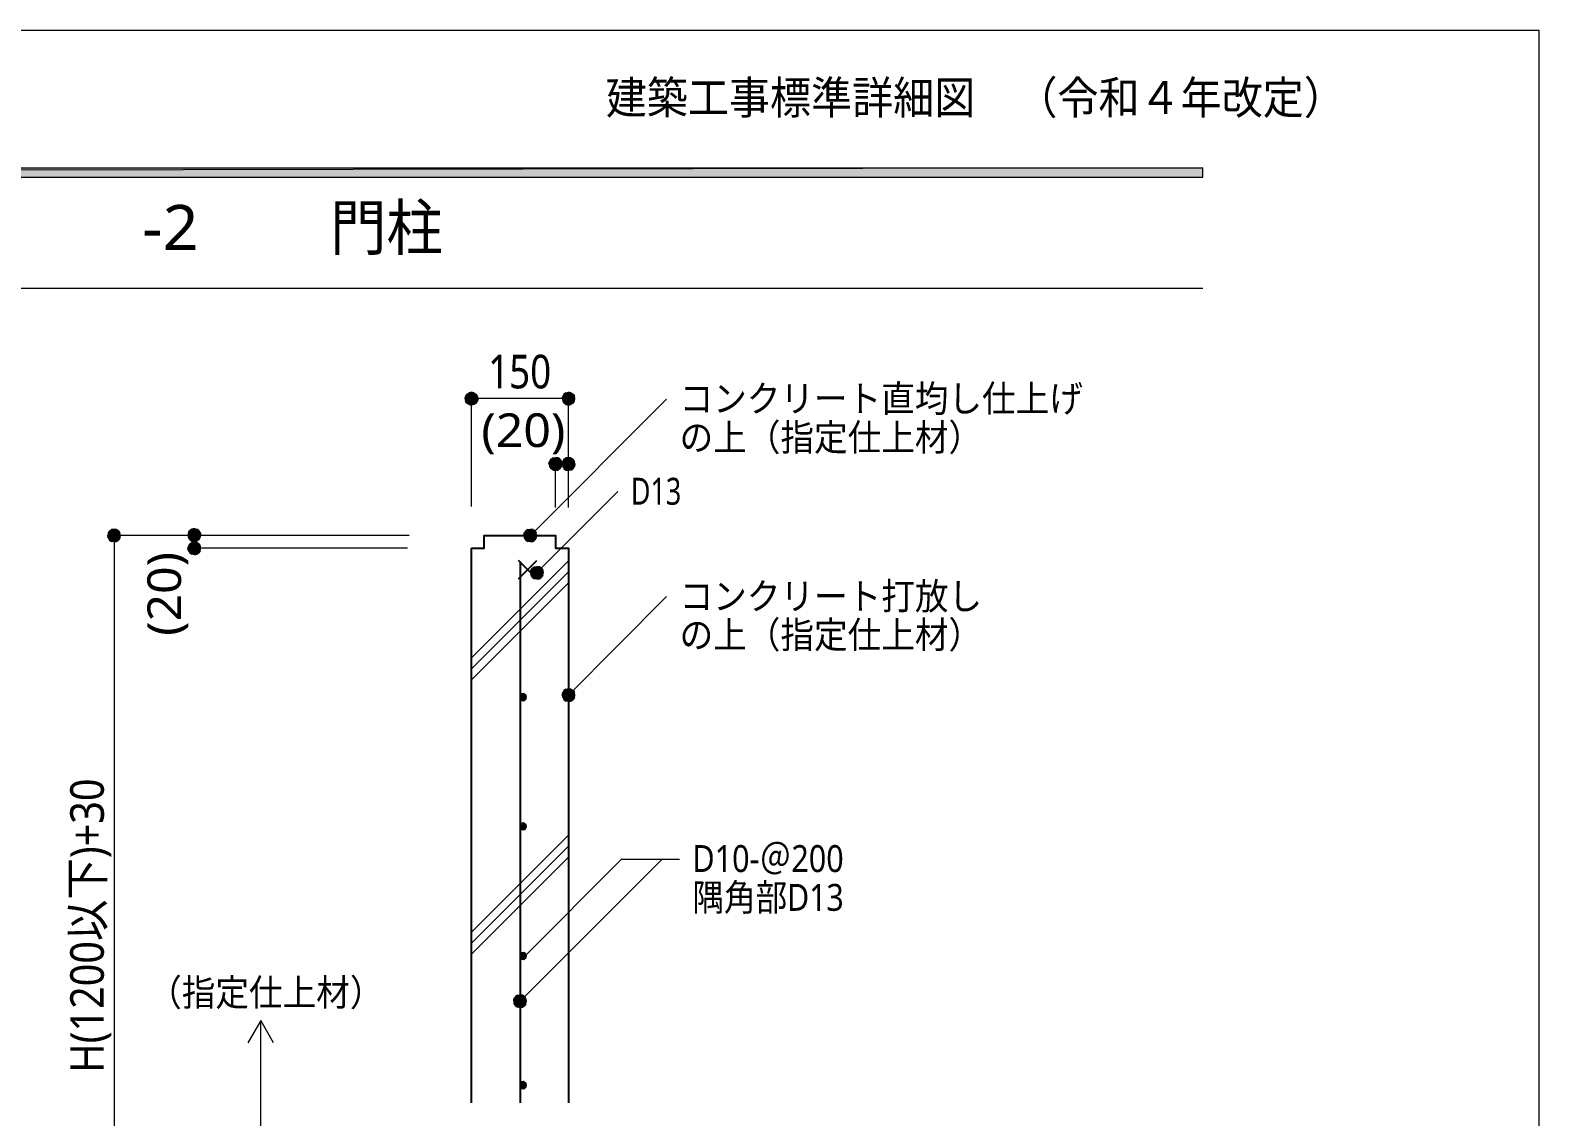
# Model space of a CAD drawing. Header units: millimetres. Extents: x 0 to 420, y 0 to 297.
# Drawn here: x 303.5 to 420.2, y 213 to 297 of the extents above; entities that cross this region are included whole.
import ezdxf
from ezdxf.enums import TextEntityAlignment as Align

# ---------------------------------------------------------------- set-up
doc = ezdxf.new("R2010")
doc.units = ezdxf.units.MM
doc.styles.add('kst32b', font='NotoSansJP-Variable.ttf')

msp = doc.modelspace()

# ---------------------------------------------------------------- hatches: boundary and pattern name
h = msp.add_hatch(color=7)
h.paths.add_polyline_path([(394.17, 285.62), (394.17, 286.32), (26.18, 285.62), (394.17, 285.62)])
h.paths.add_polyline_path([(394.17, 286.32), (26.18, 285.62), (26.18, 286.32), (394.17, 286.32)])
for points in [[(337.16, 268.69), (337.12, 268.5), (337.63, 268.5), (337.16, 268.69)], [(345.59, 268.29), (345.63, 268.5), (345.12, 268.5), (345.59, 268.29)], [(344.59, 263.25), (344.64, 263.44), (344.13, 263.44), (344.59, 263.25)], [(344.68, 263.63), (344.64, 263.44), (345.12, 263.44), (344.68, 263.63)], [(310.18, 258.38), (309.99, 258.4), (309.99, 257.92), (310.18, 258.38)], [(316, 257.47), (316.21, 257.43), (316.21, 257.94), (316, 257.47)], [(341.71, 257.73), (341.82, 257.56), (342.18, 257.92), (341.71, 257.73)], [(316.4, 257.37), (316.21, 257.41), (316.21, 256.92), (316.4, 257.37)], [(342.22, 254.85), (342.33, 254.68), (342.69, 255.04), (342.22, 254.85)], [(344.68, 245.39), (344.78, 245.24), (345.12, 245.58), (344.68, 245.39)], [(340.91, 221.72), (341.02, 221.55), (341.38, 221.91), (340.91, 221.72)]]:
    msp.add_hatch(color=7).paths.add_polyline_path(points)
h = msp.add_hatch(color=7)
h.paths.add_polyline_path([(337.12, 268.5), (337.16, 268.29), (337.63, 268.5), (337.12, 268.5)])
h.paths.add_polyline_path([(337.16, 268.29), (337.63, 268.5), (337.27, 268.14), (337.16, 268.29)])
h.paths.add_polyline_path([(337.63, 268.5), (337.27, 268.14), (337.44, 268.03), (337.63, 268.5)])
h = msp.add_hatch(color=7)
h.paths.add_polyline_path([(337.63, 268.99), (337.44, 268.94), (337.63, 268.5), (337.63, 268.99)])
h.paths.add_polyline_path([(337.44, 268.94), (337.63, 268.5), (337.27, 268.84), (337.44, 268.94)])
h.paths.add_polyline_path([(337.63, 268.5), (337.27, 268.84), (337.16, 268.69), (337.63, 268.5)])
h = msp.add_hatch(color=7)
h.paths.add_polyline_path([(337.44, 268.03), (337.63, 267.99), (337.63, 268.5), (337.44, 268.03)])
h.paths.add_polyline_path([(337.63, 267.99), (337.63, 268.5), (337.82, 268.03), (337.63, 267.99)])
h.paths.add_polyline_path([(337.63, 268.5), (337.82, 268.03), (337.99, 268.14), (337.63, 268.5)])
h = msp.add_hatch(color=7)
h.paths.add_polyline_path([(338.1, 268.69), (337.99, 268.84), (337.63, 268.5), (338.1, 268.69)])
h.paths.add_polyline_path([(337.99, 268.84), (337.63, 268.5), (337.82, 268.94), (337.99, 268.84)])
h.paths.add_polyline_path([(337.63, 268.5), (337.82, 268.94), (337.63, 268.99), (337.63, 268.5)])
h = msp.add_hatch(color=7)
h.paths.add_polyline_path([(337.99, 268.14), (338.1, 268.29), (337.63, 268.5), (337.99, 268.14)])
h.paths.add_polyline_path([(338.1, 268.29), (337.63, 268.5), (338.14, 268.5), (338.1, 268.29)])
h.paths.add_polyline_path([(337.63, 268.5), (338.14, 268.5), (338.1, 268.69), (337.63, 268.5)])
h = msp.add_hatch(color=7)
h.paths.add_polyline_path([(344.78, 268.84), (344.68, 268.69), (345.12, 268.5), (344.78, 268.84)])
h.paths.add_polyline_path([(344.68, 268.69), (345.12, 268.5), (344.64, 268.5), (344.68, 268.69)])
h.paths.add_polyline_path([(345.12, 268.5), (344.64, 268.5), (344.68, 268.29), (345.12, 268.5)])
h = msp.add_hatch(color=7)
h.paths.add_polyline_path([(344.68, 268.29), (344.78, 268.14), (345.12, 268.5), (344.68, 268.29)])
h.paths.add_polyline_path([(344.78, 268.14), (345.12, 268.5), (344.93, 268.03), (344.78, 268.14)])
h.paths.add_polyline_path([(345.12, 268.5), (344.93, 268.03), (345.12, 267.99), (345.12, 268.5)])
h = msp.add_hatch(color=7)
h.paths.add_polyline_path([(345.31, 268.94), (345.12, 268.99), (345.12, 268.5), (345.31, 268.94)])
h.paths.add_polyline_path([(345.12, 268.99), (345.12, 268.5), (344.93, 268.94), (345.12, 268.99)])
h.paths.add_polyline_path([(345.12, 268.5), (344.93, 268.94), (344.78, 268.84), (345.12, 268.5)])
h = msp.add_hatch(color=7)
h.paths.add_polyline_path([(345.63, 268.5), (345.59, 268.69), (345.12, 268.5), (345.63, 268.5)])
h.paths.add_polyline_path([(345.59, 268.69), (345.12, 268.5), (345.48, 268.84), (345.59, 268.69)])
h.paths.add_polyline_path([(345.12, 268.5), (345.48, 268.84), (345.31, 268.94), (345.12, 268.5)])
h = msp.add_hatch(color=7)
h.paths.add_polyline_path([(345.12, 267.99), (345.31, 268.03), (345.12, 268.5), (345.12, 267.99)])
h.paths.add_polyline_path([(345.31, 268.03), (345.12, 268.5), (345.48, 268.14), (345.31, 268.03)])
h.paths.add_polyline_path([(345.12, 268.5), (345.48, 268.14), (345.59, 268.29), (345.12, 268.5)])
h = msp.add_hatch(color=7)
h.paths.add_polyline_path([(343.77, 263.8), (343.66, 263.63), (344.13, 263.44), (343.77, 263.8)])
h.paths.add_polyline_path([(343.66, 263.63), (344.13, 263.44), (343.62, 263.44), (343.66, 263.63)])
h.paths.add_polyline_path([(344.13, 263.44), (343.62, 263.44), (343.66, 263.25), (344.13, 263.44)])
h = msp.add_hatch(color=7)
h.paths.add_polyline_path([(344.32, 263.91), (344.13, 263.93), (344.13, 263.44), (344.32, 263.91)])
h.paths.add_polyline_path([(344.13, 263.93), (344.13, 263.44), (343.94, 263.91), (344.13, 263.93)])
h.paths.add_polyline_path([(344.13, 263.44), (343.94, 263.91), (343.77, 263.8), (344.13, 263.44)])
h = msp.add_hatch(color=7)
h.paths.add_polyline_path([(344.64, 263.44), (344.59, 263.63), (344.13, 263.44), (344.64, 263.44)])
h.paths.add_polyline_path([(344.59, 263.63), (344.13, 263.44), (344.49, 263.8), (344.59, 263.63)])
h.paths.add_polyline_path([(344.13, 263.44), (344.49, 263.8), (344.32, 263.91), (344.13, 263.44)])
h = msp.add_hatch(color=7)
h.paths.add_polyline_path([(345.12, 263.93), (344.93, 263.91), (345.12, 263.44), (345.12, 263.93)])
h.paths.add_polyline_path([(344.93, 263.91), (345.12, 263.44), (344.78, 263.8), (344.93, 263.91)])
h.paths.add_polyline_path([(345.12, 263.44), (344.78, 263.8), (344.68, 263.63), (345.12, 263.44)])
h = msp.add_hatch(color=7)
h.paths.add_polyline_path([(345.59, 263.63), (345.48, 263.8), (345.12, 263.44), (345.59, 263.63)])
h.paths.add_polyline_path([(345.48, 263.8), (345.12, 263.44), (345.31, 263.91), (345.48, 263.8)])
h.paths.add_polyline_path([(345.12, 263.44), (345.31, 263.91), (345.12, 263.93), (345.12, 263.44)])
h = msp.add_hatch(color=7)
h.paths.add_polyline_path([(343.66, 263.25), (343.77, 263.08), (344.13, 263.44), (343.66, 263.25)])
h.paths.add_polyline_path([(343.77, 263.08), (344.13, 263.44), (343.94, 262.97), (343.77, 263.08)])
h.paths.add_polyline_path([(344.13, 263.44), (343.94, 262.97), (344.13, 262.93), (344.13, 263.44)])
h = msp.add_hatch(color=7)
h.paths.add_polyline_path([(344.13, 262.93), (344.32, 262.97), (344.13, 263.44), (344.13, 262.93)])
h.paths.add_polyline_path([(344.32, 262.97), (344.13, 263.44), (344.49, 263.08), (344.32, 262.97)])
h.paths.add_polyline_path([(344.13, 263.44), (344.49, 263.08), (344.59, 263.25), (344.13, 263.44)])
h = msp.add_hatch(color=7)
h.paths.add_polyline_path([(344.64, 263.44), (344.68, 263.25), (345.12, 263.44), (344.64, 263.44)])
h.paths.add_polyline_path([(344.68, 263.25), (345.12, 263.44), (344.78, 263.08), (344.68, 263.25)])
h.paths.add_polyline_path([(345.12, 263.44), (344.78, 263.08), (344.93, 262.97), (345.12, 263.44)])
h = msp.add_hatch(color=7)
h.paths.add_polyline_path([(344.93, 262.97), (345.12, 262.93), (345.12, 263.44), (344.93, 262.97)])
h.paths.add_polyline_path([(345.12, 262.93), (345.12, 263.44), (345.31, 262.97), (345.12, 262.93)])
h.paths.add_polyline_path([(345.12, 263.44), (345.31, 262.97), (345.48, 263.08), (345.12, 263.44)])
h = msp.add_hatch(color=7)
h.paths.add_polyline_path([(345.48, 263.08), (345.59, 263.25), (345.12, 263.44), (345.48, 263.08)])
h.paths.add_polyline_path([(345.59, 263.25), (345.12, 263.44), (345.63, 263.44), (345.59, 263.25)])
h.paths.add_polyline_path([(345.12, 263.44), (345.63, 263.44), (345.59, 263.63), (345.12, 263.44)])
h = msp.add_hatch(color=7)
h.paths.add_polyline_path([(309.54, 258.11), (309.5, 257.92), (309.99, 257.92), (309.54, 258.11)])
h.paths.add_polyline_path([(309.5, 257.92), (309.99, 257.92), (309.54, 257.73), (309.5, 257.92)])
h.paths.add_polyline_path([(309.99, 257.92), (309.54, 257.73), (309.65, 257.56), (309.99, 257.92)])
h = msp.add_hatch(color=7)
h.paths.add_polyline_path([(309.99, 258.4), (309.8, 258.38), (309.99, 257.92), (309.99, 258.4)])
h.paths.add_polyline_path([(309.8, 258.38), (309.99, 257.92), (309.65, 258.28), (309.8, 258.38)])
h.paths.add_polyline_path([(309.99, 257.92), (309.65, 258.28), (309.54, 258.11), (309.99, 257.92)])
h = msp.add_hatch(color=7)
h.paths.add_polyline_path([(309.65, 257.56), (309.8, 257.45), (309.99, 257.92), (309.65, 257.56)])
h.paths.add_polyline_path([(309.8, 257.45), (309.99, 257.92), (309.99, 257.41), (309.8, 257.45)])
h.paths.add_polyline_path([(309.99, 257.92), (309.99, 257.41), (310.18, 257.45), (309.99, 257.92)])
h = msp.add_hatch(color=7)
h.paths.add_polyline_path([(310.49, 257.92), (310.45, 258.11), (309.99, 257.92), (310.49, 257.92)])
h.paths.add_polyline_path([(310.45, 258.11), (309.99, 257.92), (310.35, 258.28), (310.45, 258.11)])
h.paths.add_polyline_path([(309.99, 257.92), (310.35, 258.28), (310.18, 258.38), (309.99, 257.92)])
h = msp.add_hatch(color=7)
h.paths.add_polyline_path([(310.18, 257.45), (310.35, 257.56), (309.99, 257.92), (310.18, 257.45)])
h.paths.add_polyline_path([(310.35, 257.56), (309.99, 257.92), (310.45, 257.73), (310.35, 257.56)])
h.paths.add_polyline_path([(309.99, 257.92), (310.45, 257.73), (310.49, 257.92), (309.99, 257.92)])
h = msp.add_hatch(color=7)
h.paths.add_polyline_path([(316, 258.4), (315.85, 258.3), (316.21, 257.94), (316, 258.4)])
h.paths.add_polyline_path([(315.85, 258.3), (316.21, 257.94), (315.74, 258.13), (315.85, 258.3)])
h.paths.add_polyline_path([(316.21, 257.94), (315.74, 258.13), (315.7, 257.94), (316.21, 257.94)])
h = msp.add_hatch(color=7)
h.paths.add_polyline_path([(315.7, 257.94), (315.74, 257.75), (316.21, 257.94), (315.7, 257.94)])
h.paths.add_polyline_path([(315.74, 257.75), (316.21, 257.94), (315.85, 257.58), (315.74, 257.75)])
h.paths.add_polyline_path([(316.21, 257.94), (315.85, 257.58), (316, 257.47), (316.21, 257.94)])
h = msp.add_hatch(color=7)
h.paths.add_polyline_path([(316.55, 258.3), (316.4, 258.4), (316.21, 257.94), (316.55, 258.3)])
h.paths.add_polyline_path([(316.4, 258.4), (316.21, 257.94), (316.21, 258.44), (316.4, 258.4)])
h.paths.add_polyline_path([(316.21, 257.94), (316.21, 258.44), (316, 258.4), (316.21, 257.94)])
h = msp.add_hatch(color=7)
h.paths.add_polyline_path([(316.65, 257.75), (316.7, 257.94), (316.21, 257.94), (316.65, 257.75)])
h.paths.add_polyline_path([(316.7, 257.94), (316.21, 257.94), (316.65, 258.13), (316.7, 257.94)])
h.paths.add_polyline_path([(316.21, 257.94), (316.65, 258.13), (316.55, 258.3), (316.21, 257.94)])
h = msp.add_hatch(color=7)
h.paths.add_polyline_path([(316.21, 257.43), (316.4, 257.47), (316.21, 257.94), (316.21, 257.43)])
h.paths.add_polyline_path([(316.4, 257.47), (316.21, 257.94), (316.55, 257.58), (316.4, 257.47)])
h.paths.add_polyline_path([(316.21, 257.94), (316.55, 257.58), (316.65, 257.75), (316.21, 257.94)])
h = msp.add_hatch(color=7)
h.paths.add_polyline_path([(341.82, 258.28), (341.71, 258.11), (342.18, 257.92), (341.82, 258.28)])
h.paths.add_polyline_path([(341.71, 258.11), (342.18, 257.92), (341.67, 257.92), (341.71, 258.11)])
h.paths.add_polyline_path([(342.18, 257.92), (341.67, 257.92), (341.71, 257.73), (342.18, 257.92)])
h = msp.add_hatch(color=7)
h.paths.add_polyline_path([(342.37, 258.38), (342.18, 258.4), (342.18, 257.92), (342.37, 258.38)])
h.paths.add_polyline_path([(342.18, 258.4), (342.18, 257.92), (341.99, 258.38), (342.18, 258.4)])
h.paths.add_polyline_path([(342.18, 257.92), (341.99, 258.38), (341.82, 258.28), (342.18, 257.92)])
h = msp.add_hatch(color=7)
h.paths.add_polyline_path([(341.82, 257.56), (341.99, 257.45), (342.18, 257.92), (341.82, 257.56)])
h.paths.add_polyline_path([(341.99, 257.45), (342.18, 257.92), (342.18, 257.41), (341.99, 257.45)])
h.paths.add_polyline_path([(342.18, 257.92), (342.18, 257.41), (342.37, 257.45), (342.18, 257.92)])
h = msp.add_hatch(color=7)
h.paths.add_polyline_path([(342.67, 257.92), (342.62, 258.11), (342.18, 257.92), (342.67, 257.92)])
h.paths.add_polyline_path([(342.62, 258.11), (342.18, 257.92), (342.52, 258.28), (342.62, 258.11)])
h.paths.add_polyline_path([(342.18, 257.92), (342.52, 258.28), (342.37, 258.38), (342.18, 257.92)])
h = msp.add_hatch(color=7)
h.paths.add_polyline_path([(342.37, 257.45), (342.52, 257.56), (342.18, 257.92), (342.37, 257.45)])
h.paths.add_polyline_path([(342.52, 257.56), (342.18, 257.92), (342.62, 257.73), (342.52, 257.56)])
h.paths.add_polyline_path([(342.18, 257.92), (342.62, 257.73), (342.67, 257.92), (342.18, 257.92)])
h = msp.add_hatch(color=7)
h.paths.add_polyline_path([(315.74, 257.11), (315.7, 256.92), (316.21, 256.92), (315.74, 257.11)])
h.paths.add_polyline_path([(315.7, 256.92), (316.21, 256.92), (315.74, 256.73), (315.7, 256.92)])
h.paths.add_polyline_path([(316.21, 256.92), (315.74, 256.73), (315.85, 256.56), (316.21, 256.92)])
h = msp.add_hatch(color=7)
h.paths.add_polyline_path([(316.21, 257.41), (316, 257.37), (316.21, 256.92), (316.21, 257.41)])
h.paths.add_polyline_path([(316, 257.37), (316.21, 256.92), (315.85, 257.26), (316, 257.37)])
h.paths.add_polyline_path([(316.21, 256.92), (315.85, 257.26), (315.74, 257.11), (316.21, 256.92)])
h = msp.add_hatch(color=7)
h.paths.add_polyline_path([(315.85, 256.56), (316, 256.46), (316.21, 256.92), (315.85, 256.56)])
h.paths.add_polyline_path([(316, 256.46), (316.21, 256.92), (316.21, 256.41), (316, 256.46)])
h.paths.add_polyline_path([(316.21, 256.92), (316.21, 256.41), (316.4, 256.46), (316.21, 256.92)])
h = msp.add_hatch(color=7)
h.paths.add_polyline_path([(316.7, 256.92), (316.65, 257.11), (316.21, 256.92), (316.7, 256.92)])
h.paths.add_polyline_path([(316.65, 257.11), (316.21, 256.92), (316.55, 257.26), (316.65, 257.11)])
h.paths.add_polyline_path([(316.21, 256.92), (316.55, 257.26), (316.4, 257.37), (316.21, 256.92)])
h = msp.add_hatch(color=7)
h.paths.add_polyline_path([(316.4, 256.46), (316.55, 256.56), (316.21, 256.92), (316.4, 256.46)])
h.paths.add_polyline_path([(316.55, 256.56), (316.21, 256.92), (316.65, 256.73), (316.55, 256.56)])
h.paths.add_polyline_path([(316.21, 256.92), (316.65, 256.73), (316.7, 256.92), (316.21, 256.92)])
h = msp.add_hatch(color=7)
h.paths.add_polyline_path([(342.88, 255.48), (342.69, 255.52), (342.69, 255.04), (342.88, 255.48)])
h.paths.add_polyline_path([(342.69, 255.52), (342.69, 255.04), (342.5, 255.48), (342.69, 255.52)])
h.paths.add_polyline_path([(342.69, 255.04), (342.5, 255.48), (342.33, 255.38), (342.69, 255.04)])
h = msp.add_hatch(color=7)
h.paths.add_polyline_path([(343.2, 255.04), (343.15, 255.23), (342.69, 255.04), (343.2, 255.04)])
h.paths.add_polyline_path([(343.15, 255.23), (342.69, 255.04), (343.05, 255.38), (343.15, 255.23)])
h.paths.add_polyline_path([(342.69, 255.04), (343.05, 255.38), (342.88, 255.48), (342.69, 255.04)])
h = msp.add_hatch(color=7)
h.paths.add_polyline_path([(342.33, 255.38), (342.22, 255.23), (342.69, 255.04), (342.33, 255.38)])
h.paths.add_polyline_path([(342.22, 255.23), (342.69, 255.04), (342.18, 255.04), (342.22, 255.23)])
h.paths.add_polyline_path([(342.69, 255.04), (342.18, 255.04), (342.22, 254.85), (342.69, 255.04)])
h = msp.add_hatch(color=7)
h.paths.add_polyline_path([(342.33, 254.68), (342.5, 254.57), (342.69, 255.04), (342.33, 254.68)])
h.paths.add_polyline_path([(342.5, 254.57), (342.69, 255.04), (342.69, 254.53), (342.5, 254.57)])
h.paths.add_polyline_path([(342.69, 255.04), (342.69, 254.53), (342.88, 254.57), (342.69, 255.04)])
h = msp.add_hatch(color=7)
h.paths.add_polyline_path([(342.88, 254.57), (343.05, 254.68), (342.69, 255.04), (342.88, 254.57)])
h.paths.add_polyline_path([(343.05, 254.68), (342.69, 255.04), (343.15, 254.85), (343.05, 254.68)])
h.paths.add_polyline_path([(342.69, 255.04), (343.15, 254.85), (343.2, 255.04), (342.69, 255.04)])
h = msp.add_hatch(color=7)
h.paths.add_polyline_path([(341.63, 245.66), (341.5, 245.64), (341.63, 245.41), (341.63, 245.66)])
h.paths.add_polyline_path([(341.5, 245.64), (341.63, 245.41), (341.42, 245.53), (341.5, 245.64)])
h.paths.add_polyline_path([(341.63, 245.41), (341.42, 245.53), (341.38, 245.41), (341.63, 245.41)])
h = msp.add_hatch(color=7)
h.paths.add_polyline_path([(341.38, 245.41), (341.42, 245.28), (341.63, 245.41), (341.38, 245.41)])
h.paths.add_polyline_path([(341.42, 245.28), (341.63, 245.41), (341.5, 245.19), (341.42, 245.28)])
h.paths.add_polyline_path([(341.63, 245.41), (341.5, 245.19), (341.63, 245.15), (341.63, 245.41)])
h = msp.add_hatch(color=7)
h.paths.add_polyline_path([(341.88, 245.41), (341.84, 245.53), (341.63, 245.41), (341.88, 245.41)])
h.paths.add_polyline_path([(341.84, 245.53), (341.63, 245.41), (341.76, 245.64), (341.84, 245.53)])
h.paths.add_polyline_path([(341.63, 245.41), (341.76, 245.64), (341.63, 245.66), (341.63, 245.41)])
h = msp.add_hatch(color=7)
h.paths.add_polyline_path([(341.63, 245.15), (341.76, 245.19), (341.63, 245.41), (341.63, 245.15)])
h.paths.add_polyline_path([(341.76, 245.19), (341.63, 245.41), (341.84, 245.28), (341.76, 245.19)])
h.paths.add_polyline_path([(341.63, 245.41), (341.84, 245.28), (341.88, 245.41), (341.63, 245.41)])
h = msp.add_hatch(color=7)
h.paths.add_polyline_path([(344.78, 245.94), (344.68, 245.77), (345.12, 245.58), (344.78, 245.94)])
h.paths.add_polyline_path([(344.68, 245.77), (345.12, 245.58), (344.64, 245.58), (344.68, 245.77)])
h.paths.add_polyline_path([(345.12, 245.58), (344.64, 245.58), (344.68, 245.39), (345.12, 245.58)])
h = msp.add_hatch(color=7)
h.paths.add_polyline_path([(345.31, 246.04), (345.12, 246.08), (345.12, 245.58), (345.31, 246.04)])
h.paths.add_polyline_path([(345.12, 246.08), (345.12, 245.58), (344.93, 246.04), (345.12, 246.08)])
h.paths.add_polyline_path([(345.12, 245.58), (344.93, 246.04), (344.78, 245.94), (345.12, 245.58)])
h = msp.add_hatch(color=7)
h.paths.add_polyline_path([(344.78, 245.24), (344.93, 245.11), (345.12, 245.58), (344.78, 245.24)])
h.paths.add_polyline_path([(344.93, 245.11), (345.12, 245.58), (345.12, 245.09), (344.93, 245.11)])
h.paths.add_polyline_path([(345.12, 245.58), (345.12, 245.09), (345.31, 245.11), (345.12, 245.58)])
h = msp.add_hatch(color=7)
h.paths.add_polyline_path([(345.63, 245.58), (345.59, 245.77), (345.12, 245.58), (345.63, 245.58)])
h.paths.add_polyline_path([(345.59, 245.77), (345.12, 245.58), (345.48, 245.94), (345.59, 245.77)])
h.paths.add_polyline_path([(345.12, 245.58), (345.48, 245.94), (345.31, 246.04), (345.12, 245.58)])
h = msp.add_hatch(color=7)
h.paths.add_polyline_path([(345.31, 245.11), (345.48, 245.24), (345.12, 245.58), (345.31, 245.11)])
h.paths.add_polyline_path([(345.48, 245.24), (345.12, 245.58), (345.59, 245.39), (345.48, 245.24)])
h.paths.add_polyline_path([(345.12, 245.58), (345.59, 245.39), (345.63, 245.58), (345.12, 245.58)])
h = msp.add_hatch(color=7)
h.paths.add_polyline_path([(341.63, 235.67), (341.5, 235.63), (341.63, 235.42), (341.63, 235.67)])
h.paths.add_polyline_path([(341.5, 235.63), (341.63, 235.42), (341.42, 235.54), (341.5, 235.63)])
h.paths.add_polyline_path([(341.63, 235.42), (341.42, 235.54), (341.38, 235.42), (341.63, 235.42)])
h = msp.add_hatch(color=7)
h.paths.add_polyline_path([(341.88, 235.42), (341.84, 235.54), (341.63, 235.42), (341.88, 235.42)])
h.paths.add_polyline_path([(341.84, 235.54), (341.63, 235.42), (341.76, 235.63), (341.84, 235.54)])
h.paths.add_polyline_path([(341.63, 235.42), (341.76, 235.63), (341.63, 235.67), (341.63, 235.42)])
h = msp.add_hatch(color=7)
h.paths.add_polyline_path([(341.38, 235.42), (341.42, 235.29), (341.63, 235.42), (341.38, 235.42)])
h.paths.add_polyline_path([(341.42, 235.29), (341.63, 235.42), (341.5, 235.2), (341.42, 235.29)])
h.paths.add_polyline_path([(341.63, 235.42), (341.5, 235.2), (341.63, 235.16), (341.63, 235.42)])
h = msp.add_hatch(color=7)
h.paths.add_polyline_path([(341.63, 235.16), (341.76, 235.2), (341.63, 235.42), (341.63, 235.16)])
h.paths.add_polyline_path([(341.76, 235.2), (341.63, 235.42), (341.84, 235.29), (341.76, 235.2)])
h.paths.add_polyline_path([(341.63, 235.42), (341.84, 235.29), (341.88, 235.42), (341.63, 235.42)])
h = msp.add_hatch(color=7)
h.paths.add_polyline_path([(341.63, 225.66), (341.5, 225.64), (341.63, 225.4), (341.63, 225.66)])
h.paths.add_polyline_path([(341.5, 225.64), (341.63, 225.4), (341.42, 225.53), (341.5, 225.64)])
h.paths.add_polyline_path([(341.63, 225.4), (341.42, 225.53), (341.38, 225.4), (341.63, 225.4)])
h = msp.add_hatch(color=7)
h.paths.add_polyline_path([(341.38, 225.4), (341.42, 225.3), (341.63, 225.4), (341.38, 225.4)])
h.paths.add_polyline_path([(341.42, 225.3), (341.63, 225.4), (341.5, 225.19), (341.42, 225.3)])
h.paths.add_polyline_path([(341.63, 225.4), (341.5, 225.19), (341.63, 225.17), (341.63, 225.4)])
h = msp.add_hatch(color=7)
h.paths.add_polyline_path([(341.88, 225.4), (341.84, 225.53), (341.63, 225.4), (341.88, 225.4)])
h.paths.add_polyline_path([(341.84, 225.53), (341.63, 225.4), (341.76, 225.64), (341.84, 225.53)])
h.paths.add_polyline_path([(341.63, 225.4), (341.76, 225.64), (341.63, 225.66), (341.63, 225.4)])
h = msp.add_hatch(color=7)
h.paths.add_polyline_path([(341.63, 225.17), (341.76, 225.19), (341.63, 225.4), (341.63, 225.17)])
h.paths.add_polyline_path([(341.76, 225.19), (341.63, 225.4), (341.84, 225.3), (341.76, 225.19)])
h.paths.add_polyline_path([(341.63, 225.4), (341.84, 225.3), (341.88, 225.4), (341.63, 225.4)])
h = msp.add_hatch(color=7)
h.paths.add_polyline_path([(341.02, 222.27), (340.91, 222.1), (341.38, 221.91), (341.02, 222.27)])
h.paths.add_polyline_path([(340.91, 222.1), (341.38, 221.91), (340.89, 221.91), (340.91, 222.1)])
h.paths.add_polyline_path([(341.38, 221.91), (340.89, 221.91), (340.91, 221.72), (341.38, 221.91)])
h = msp.add_hatch(color=7)
h.paths.add_polyline_path([(341.57, 222.38), (341.38, 222.4), (341.38, 221.91), (341.57, 222.38)])
h.paths.add_polyline_path([(341.38, 222.4), (341.38, 221.91), (341.19, 222.38), (341.38, 222.4)])
h.paths.add_polyline_path([(341.38, 221.91), (341.19, 222.38), (341.02, 222.27), (341.38, 221.91)])
h = msp.add_hatch(color=7)
h.paths.add_polyline_path([(341.02, 221.55), (341.19, 221.45), (341.38, 221.91), (341.02, 221.55)])
h.paths.add_polyline_path([(341.19, 221.45), (341.38, 221.91), (341.38, 221.4), (341.19, 221.45)])
h.paths.add_polyline_path([(341.38, 221.91), (341.38, 221.4), (341.57, 221.45), (341.38, 221.91)])
h = msp.add_hatch(color=7)
h.paths.add_polyline_path([(341.88, 221.91), (341.84, 222.1), (341.38, 221.91), (341.88, 221.91)])
h.paths.add_polyline_path([(341.84, 222.1), (341.38, 221.91), (341.74, 222.27), (341.84, 222.1)])
h.paths.add_polyline_path([(341.38, 221.91), (341.74, 222.27), (341.57, 222.38), (341.38, 221.91)])
h = msp.add_hatch(color=7)
h.paths.add_polyline_path([(341.57, 221.45), (341.74, 221.55), (341.38, 221.91), (341.57, 221.45)])
h.paths.add_polyline_path([(341.74, 221.55), (341.38, 221.91), (341.84, 221.72), (341.74, 221.55)])
h.paths.add_polyline_path([(341.38, 221.91), (341.84, 221.72), (341.88, 221.91), (341.38, 221.91)])
h = msp.add_hatch(color=7)
h.paths.add_polyline_path([(341.63, 215.67), (341.5, 215.62), (341.63, 215.41), (341.63, 215.67)])
h.paths.add_polyline_path([(341.5, 215.62), (341.63, 215.41), (341.42, 215.54), (341.5, 215.62)])
h.paths.add_polyline_path([(341.63, 215.41), (341.42, 215.54), (341.38, 215.41), (341.63, 215.41)])
h = msp.add_hatch(color=7)
h.paths.add_polyline_path([(341.38, 215.41), (341.42, 215.29), (341.63, 215.41), (341.38, 215.41)])
h.paths.add_polyline_path([(341.42, 215.29), (341.63, 215.41), (341.5, 215.2), (341.42, 215.29)])
h.paths.add_polyline_path([(341.63, 215.41), (341.5, 215.2), (341.63, 215.16), (341.63, 215.41)])
h = msp.add_hatch(color=7)
h.paths.add_polyline_path([(341.88, 215.41), (341.84, 215.54), (341.63, 215.41), (341.88, 215.41)])
h.paths.add_polyline_path([(341.84, 215.54), (341.63, 215.41), (341.76, 215.62), (341.84, 215.54)])
h.paths.add_polyline_path([(341.63, 215.41), (341.76, 215.62), (341.63, 215.67), (341.63, 215.41)])
h = msp.add_hatch(color=7)
h.paths.add_polyline_path([(341.63, 215.16), (341.76, 215.2), (341.63, 215.41), (341.63, 215.16)])
h.paths.add_polyline_path([(341.76, 215.2), (341.63, 215.41), (341.84, 215.29), (341.76, 215.2)])
h.paths.add_polyline_path([(341.63, 215.41), (341.84, 215.29), (341.88, 215.41), (341.63, 215.41)])

# ---------------------------------------------------------------- linework, layer by layer
at = {"lineweight": 13}
msp.add_lwpolyline([(0.19, 0), (0.19, 296.97), (420.16, 296.97), (420.16, 0)], close=True, dxfattribs=at)
at = {"lineweight": 0}
for points in [[(394.17, 285.62), (394.17, 286.32), (26.18, 285.62)], [(394.17, 286.32), (26.18, 285.62), (26.18, 286.32)], [(337.16, 268.69), (337.12, 268.5), (337.63, 268.5)], [(337.12, 268.5), (337.16, 268.29), (337.63, 268.5)], [(337.63, 268.5), (337.27, 268.84), (337.16, 268.69)], [(337.16, 268.29), (337.63, 268.5), (337.27, 268.14)], [(337.44, 268.94), (337.63, 268.5), (337.27, 268.84)], [(337.63, 268.5), (337.27, 268.14), (337.44, 268.03)], [(337.63, 268.99), (337.44, 268.94), (337.63, 268.5)], [(337.44, 268.03), (337.63, 267.99), (337.63, 268.5)], [(337.63, 268.5), (337.82, 268.94), (337.63, 268.99)], [(337.99, 268.84), (337.63, 268.5), (337.82, 268.94)], [(338.1, 268.69), (337.99, 268.84), (337.63, 268.5)], [(337.63, 268.5), (338.14, 268.5), (338.1, 268.69)], [(337.63, 267.99), (337.63, 268.5), (337.82, 268.03)], [(337.63, 268.5), (337.82, 268.03), (337.99, 268.14)], [(337.99, 268.14), (338.1, 268.29), (337.63, 268.5)], [(338.1, 268.29), (337.63, 268.5), (338.14, 268.5)], [(344.68, 268.69), (345.12, 268.5), (344.64, 268.5)], [(345.12, 268.5), (344.64, 268.5), (344.68, 268.29)], [(344.78, 268.84), (344.68, 268.69), (345.12, 268.5)], [(344.68, 268.29), (344.78, 268.14), (345.12, 268.5)], [(345.12, 268.5), (344.93, 268.94), (344.78, 268.84)], [(344.78, 268.14), (345.12, 268.5), (344.93, 268.03)], [(345.12, 268.99), (345.12, 268.5), (344.93, 268.94)], [(345.12, 268.5), (344.93, 268.03), (345.12, 267.99)], [(345.31, 268.94), (345.12, 268.99), (345.12, 268.5)], [(345.12, 268.5), (345.48, 268.84), (345.31, 268.94)], [(345.59, 268.69), (345.12, 268.5), (345.48, 268.84)], [(345.63, 268.5), (345.59, 268.69), (345.12, 268.5)], [(345.12, 267.99), (345.31, 268.03), (345.12, 268.5)], [(345.31, 268.03), (345.12, 268.5), (345.48, 268.14)], [(345.12, 268.5), (345.48, 268.14), (345.59, 268.29)], [(345.59, 268.29), (345.63, 268.5), (345.12, 268.5)], [(343.77, 263.8), (343.66, 263.63), (344.13, 263.44)], [(344.13, 263.44), (343.94, 263.91), (343.77, 263.8)], [(344.13, 263.93), (344.13, 263.44), (343.94, 263.91)], [(344.32, 263.91), (344.13, 263.93), (344.13, 263.44)], [(344.13, 263.44), (344.49, 263.8), (344.32, 263.91)], [(344.59, 263.63), (344.13, 263.44), (344.49, 263.8)], [(345.12, 263.44), (344.78, 263.8), (344.68, 263.63)], [(344.93, 263.91), (345.12, 263.44), (344.78, 263.8)], [(345.12, 263.93), (344.93, 263.91), (345.12, 263.44)], [(345.12, 263.44), (345.31, 263.91), (345.12, 263.93)], [(345.48, 263.8), (345.12, 263.44), (345.31, 263.91)], [(345.59, 263.63), (345.48, 263.8), (345.12, 263.44)], [(343.66, 263.63), (344.13, 263.44), (343.62, 263.44)], [(344.13, 263.44), (343.62, 263.44), (343.66, 263.25)], [(343.66, 263.25), (343.77, 263.08), (344.13, 263.44)], [(343.77, 263.08), (344.13, 263.44), (343.94, 262.97)], [(344.13, 263.44), (343.94, 262.97), (344.13, 262.93)], [(344.64, 263.44), (344.59, 263.63), (344.13, 263.44)], [(344.13, 262.93), (344.32, 262.97), (344.13, 263.44)], [(344.32, 262.97), (344.13, 263.44), (344.49, 263.08)], [(344.13, 263.44), (344.49, 263.08), (344.59, 263.25)], [(344.59, 263.25), (344.64, 263.44), (344.13, 263.44)], [(344.68, 263.63), (344.64, 263.44), (345.12, 263.44)], [(344.64, 263.44), (344.68, 263.25), (345.12, 263.44)], [(344.68, 263.25), (345.12, 263.44), (344.78, 263.08)], [(345.12, 263.44), (344.78, 263.08), (344.93, 262.97)], [(344.93, 262.97), (345.12, 262.93), (345.12, 263.44)], [(345.12, 263.44), (345.63, 263.44), (345.59, 263.63)], [(345.12, 262.93), (345.12, 263.44), (345.31, 262.97)], [(345.12, 263.44), (345.31, 262.97), (345.48, 263.08)], [(345.48, 263.08), (345.59, 263.25), (345.12, 263.44)], [(345.59, 263.25), (345.12, 263.44), (345.63, 263.44)], [(309.54, 258.11), (309.5, 257.92), (309.99, 257.92)], [(309.5, 257.92), (309.99, 257.92), (309.54, 257.73)], [(309.99, 257.92), (309.65, 258.28), (309.54, 258.11)], [(309.99, 257.92), (309.54, 257.73), (309.65, 257.56)], [(309.8, 258.38), (309.99, 257.92), (309.65, 258.28)], [(309.65, 257.56), (309.8, 257.45), (309.99, 257.92)], [(309.99, 258.4), (309.8, 258.38), (309.99, 257.92)], [(309.8, 257.45), (309.99, 257.92), (309.99, 257.41)], [(310.18, 258.38), (309.99, 258.4), (309.99, 257.92)], [(309.99, 257.92), (310.35, 258.28), (310.18, 258.38)], [(310.45, 258.11), (309.99, 257.92), (310.35, 258.28)], [(310.49, 257.92), (310.45, 258.11), (309.99, 257.92)], [(309.99, 257.92), (309.99, 257.41), (310.18, 257.45)], [(310.18, 257.45), (310.35, 257.56), (309.99, 257.92)], [(310.35, 257.56), (309.99, 257.92), (310.45, 257.73)], [(309.99, 257.92), (310.45, 257.73), (310.49, 257.92)], [(316.21, 257.94), (315.74, 258.13), (315.7, 257.94)], [(315.7, 257.94), (315.74, 257.75), (316.21, 257.94)], [(315.85, 258.3), (316.21, 257.94), (315.74, 258.13)], [(315.74, 257.75), (316.21, 257.94), (315.85, 257.58)], [(316, 258.4), (315.85, 258.3), (316.21, 257.94)], [(316.21, 257.94), (315.85, 257.58), (316, 257.47)], [(316.21, 257.94), (316.21, 258.44), (316, 258.4)], [(316, 257.47), (316.21, 257.43), (316.21, 257.94)], [(316.4, 258.4), (316.21, 257.94), (316.21, 258.44)], [(316.55, 258.3), (316.4, 258.4), (316.21, 257.94)], [(316.21, 257.94), (316.65, 258.13), (316.55, 258.3)], [(316.7, 257.94), (316.21, 257.94), (316.65, 258.13)], [(316.21, 257.43), (316.4, 257.47), (316.21, 257.94)], [(316.4, 257.47), (316.21, 257.94), (316.55, 257.58)], [(316.21, 257.94), (316.55, 257.58), (316.65, 257.75)], [(316.65, 257.75), (316.7, 257.94), (316.21, 257.94)], [(341.71, 258.11), (342.18, 257.92), (341.67, 257.92)], [(342.18, 257.92), (341.67, 257.92), (341.71, 257.73)], [(341.82, 258.28), (341.71, 258.11), (342.18, 257.92)], [(341.71, 257.73), (341.82, 257.56), (342.18, 257.92)], [(342.18, 257.92), (341.99, 258.38), (341.82, 258.28)], [(341.82, 257.56), (341.99, 257.45), (342.18, 257.92)], [(342.18, 258.4), (342.18, 257.92), (341.99, 258.38)], [(341.99, 257.45), (342.18, 257.92), (342.18, 257.41)], [(342.37, 258.38), (342.18, 258.4), (342.18, 257.92)], [(342.18, 257.92), (342.52, 258.28), (342.37, 258.38)], [(342.62, 258.11), (342.18, 257.92), (342.52, 258.28)], [(342.67, 257.92), (342.62, 258.11), (342.18, 257.92)], [(342.18, 257.92), (342.18, 257.41), (342.37, 257.45)], [(342.37, 257.45), (342.52, 257.56), (342.18, 257.92)], [(342.52, 257.56), (342.18, 257.92), (342.62, 257.73)], [(342.18, 257.92), (342.62, 257.73), (342.67, 257.92)], [(315.74, 257.11), (315.7, 256.92), (316.21, 256.92)], [(315.7, 256.92), (316.21, 256.92), (315.74, 256.73)], [(316.21, 256.92), (315.85, 257.26), (315.74, 257.11)], [(316.21, 256.92), (315.74, 256.73), (315.85, 256.56)], [(316, 257.37), (316.21, 256.92), (315.85, 257.26)], [(315.85, 256.56), (316, 256.46), (316.21, 256.92)], [(316.21, 257.41), (316, 257.37), (316.21, 256.92)], [(316, 256.46), (316.21, 256.92), (316.21, 256.41)], [(316.4, 257.37), (316.21, 257.41), (316.21, 256.92)], [(316.21, 256.92), (316.55, 257.26), (316.4, 257.37)], [(316.65, 257.11), (316.21, 256.92), (316.55, 257.26)], [(316.7, 256.92), (316.65, 257.11), (316.21, 256.92)], [(316.21, 256.92), (316.21, 256.41), (316.4, 256.46)], [(316.4, 256.46), (316.55, 256.56), (316.21, 256.92)], [(316.55, 256.56), (316.21, 256.92), (316.65, 256.73)], [(316.21, 256.92), (316.65, 256.73), (316.7, 256.92)], [(342.69, 255.04), (342.5, 255.48), (342.33, 255.38)], [(342.69, 255.52), (342.69, 255.04), (342.5, 255.48)], [(342.88, 255.48), (342.69, 255.52), (342.69, 255.04)], [(342.69, 255.04), (343.05, 255.38), (342.88, 255.48)], [(342.22, 255.23), (342.69, 255.04), (342.18, 255.04)], [(342.69, 255.04), (342.18, 255.04), (342.22, 254.85)], [(342.33, 255.38), (342.22, 255.23), (342.69, 255.04)], [(342.22, 254.85), (342.33, 254.68), (342.69, 255.04)], [(342.33, 254.68), (342.5, 254.57), (342.69, 255.04)], [(342.5, 254.57), (342.69, 255.04), (342.69, 254.53)], [(343.15, 255.23), (342.69, 255.04), (343.05, 255.38)], [(343.2, 255.04), (343.15, 255.23), (342.69, 255.04)], [(342.69, 255.04), (342.69, 254.53), (342.88, 254.57)], [(342.88, 254.57), (343.05, 254.68), (342.69, 255.04)], [(343.05, 254.68), (342.69, 255.04), (343.15, 254.85)], [(342.69, 255.04), (343.15, 254.85), (343.2, 255.04)], [(341.63, 245.41), (341.42, 245.53), (341.38, 245.41)], [(341.38, 245.41), (341.42, 245.28), (341.63, 245.41)], [(341.5, 245.64), (341.63, 245.41), (341.42, 245.53)], [(341.42, 245.28), (341.63, 245.41), (341.5, 245.19)], [(341.63, 245.66), (341.5, 245.64), (341.63, 245.41)], [(341.63, 245.41), (341.5, 245.19), (341.63, 245.15)], [(341.63, 245.41), (341.76, 245.64), (341.63, 245.66)], [(341.84, 245.53), (341.63, 245.41), (341.76, 245.64)], [(341.88, 245.41), (341.84, 245.53), (341.63, 245.41)], [(341.63, 245.15), (341.76, 245.19), (341.63, 245.41)], [(341.76, 245.19), (341.63, 245.41), (341.84, 245.28)], [(341.63, 245.41), (341.84, 245.28), (341.88, 245.41)], [(344.68, 245.77), (345.12, 245.58), (344.64, 245.58)], [(345.12, 245.58), (344.64, 245.58), (344.68, 245.39)], [(344.78, 245.94), (344.68, 245.77), (345.12, 245.58)], [(344.68, 245.39), (344.78, 245.24), (345.12, 245.58)], [(345.12, 245.58), (344.93, 246.04), (344.78, 245.94)], [(344.78, 245.24), (344.93, 245.11), (345.12, 245.58)], [(345.12, 246.08), (345.12, 245.58), (344.93, 246.04)], [(344.93, 245.11), (345.12, 245.58), (345.12, 245.09)], [(345.31, 246.04), (345.12, 246.08), (345.12, 245.58)], [(345.12, 245.58), (345.48, 245.94), (345.31, 246.04)], [(345.59, 245.77), (345.12, 245.58), (345.48, 245.94)], [(345.63, 245.58), (345.59, 245.77), (345.12, 245.58)], [(345.12, 245.58), (345.12, 245.09), (345.31, 245.11)], [(345.31, 245.11), (345.48, 245.24), (345.12, 245.58)], [(345.48, 245.24), (345.12, 245.58), (345.59, 245.39)], [(345.12, 245.58), (345.59, 245.39), (345.63, 245.58)], [(341.63, 235.67), (341.5, 235.63), (341.63, 235.42)], [(341.63, 235.42), (341.76, 235.63), (341.63, 235.67)], [(341.63, 235.42), (341.42, 235.54), (341.38, 235.42)], [(341.38, 235.42), (341.42, 235.29), (341.63, 235.42)], [(341.5, 235.63), (341.63, 235.42), (341.42, 235.54)], [(341.42, 235.29), (341.63, 235.42), (341.5, 235.2)], [(341.63, 235.42), (341.5, 235.2), (341.63, 235.16)], [(341.84, 235.54), (341.63, 235.42), (341.76, 235.63)], [(341.88, 235.42), (341.84, 235.54), (341.63, 235.42)], [(341.63, 235.16), (341.76, 235.2), (341.63, 235.42)], [(341.76, 235.2), (341.63, 235.42), (341.84, 235.29)], [(341.63, 235.42), (341.84, 235.29), (341.88, 235.42)], [(341.63, 225.4), (341.42, 225.53), (341.38, 225.4)], [(341.38, 225.4), (341.42, 225.3), (341.63, 225.4)], [(341.5, 225.64), (341.63, 225.4), (341.42, 225.53)], [(341.42, 225.3), (341.63, 225.4), (341.5, 225.19)], [(341.63, 225.66), (341.5, 225.64), (341.63, 225.4)], [(341.63, 225.4), (341.5, 225.19), (341.63, 225.17)], [(341.63, 225.4), (341.76, 225.64), (341.63, 225.66)], [(341.84, 225.53), (341.63, 225.4), (341.76, 225.64)], [(341.88, 225.4), (341.84, 225.53), (341.63, 225.4)], [(341.63, 225.17), (341.76, 225.19), (341.63, 225.4)], [(341.76, 225.19), (341.63, 225.4), (341.84, 225.3)], [(341.63, 225.4), (341.84, 225.3), (341.88, 225.4)], [(340.91, 222.1), (341.38, 221.91), (340.89, 221.91)], [(341.38, 221.91), (340.89, 221.91), (340.91, 221.72)], [(341.02, 222.27), (340.91, 222.1), (341.38, 221.91)], [(340.91, 221.72), (341.02, 221.55), (341.38, 221.91)], [(341.38, 221.91), (341.19, 222.38), (341.02, 222.27)], [(341.02, 221.55), (341.19, 221.45), (341.38, 221.91)], [(341.38, 222.4), (341.38, 221.91), (341.19, 222.38)], [(341.19, 221.45), (341.38, 221.91), (341.38, 221.4)], [(341.57, 222.38), (341.38, 222.4), (341.38, 221.91)], [(341.38, 221.91), (341.74, 222.27), (341.57, 222.38)], [(341.84, 222.1), (341.38, 221.91), (341.74, 222.27)], [(341.88, 221.91), (341.84, 222.1), (341.38, 221.91)], [(341.38, 221.91), (341.38, 221.4), (341.57, 221.45)], [(341.57, 221.45), (341.74, 221.55), (341.38, 221.91)], [(341.74, 221.55), (341.38, 221.91), (341.84, 221.72)], [(341.38, 221.91), (341.84, 221.72), (341.88, 221.91)], [(341.63, 215.41), (341.42, 215.54), (341.38, 215.41)], [(341.38, 215.41), (341.42, 215.29), (341.63, 215.41)], [(341.5, 215.62), (341.63, 215.41), (341.42, 215.54)], [(341.42, 215.29), (341.63, 215.41), (341.5, 215.2)], [(341.63, 215.67), (341.5, 215.62), (341.63, 215.41)], [(341.63, 215.41), (341.5, 215.2), (341.63, 215.16)], [(341.63, 215.41), (341.76, 215.62), (341.63, 215.67)], [(341.84, 215.54), (341.63, 215.41), (341.76, 215.62)], [(341.88, 215.41), (341.84, 215.54), (341.63, 215.41)], [(341.63, 215.16), (341.76, 215.2), (341.63, 215.41)], [(341.76, 215.2), (341.63, 215.41), (341.84, 215.29)], [(341.63, 215.41), (341.84, 215.29), (341.88, 215.41)]]:
    msp.add_lwpolyline(points, close=True, dxfattribs=at)
at = {"lineweight": 13}
for points in [[(394.17, 276.99), (26.18, 276.99)], [(337.63, 260.16), (337.63, 268.5)], [(345.12, 260.07), (345.12, 268.5), (337.63, 268.5)], [(342.18, 257.92), (352.72, 268.46)], [(344.13, 260.07), (344.13, 263.44), (345.12, 263.44)], [(342.69, 255.04), (348.95, 261.3)], [(332.82, 257.92), (309.99, 257.92)], [(309.99, 257.92), (309.99, 196.41), (309.99, 171.41), (309.99, 169.02), (309.99, 164.02)], [(332.68, 256.92), (316.21, 256.92), (316.21, 257.94)], [(345.12, 255.95), (337.63, 248.45)], [(337.63, 247.61), (345.12, 255.1)], [(345.12, 254.25), (337.63, 246.76)], [(345.12, 245.58), (352.72, 253.2)], [(337.63, 227.25), (345.12, 234.74)], [(345.12, 233.89), (337.63, 226.4)], [(337.63, 225.55), (345.12, 233.04)], [(341.38, 221.91), (352.36, 232.9)], [(341.76, 225.4), (349.23, 232.9)], [(349.23, 232.9), (353.72, 232.9)], [(322.33, 218.69), (321.33, 220.43), (320.34, 218.69)], [(321.33, 193.91), (321.33, 220.43)]]:
    msp.add_lwpolyline(points, dxfattribs=at)
at = {"lineweight": 25}
for points in [[(337.63, 256.92), (338.62, 256.92), (338.62, 257.92), (344.13, 257.92), (344.13, 256.92), (345.12, 256.92), (345.12, 214.06)], [(337.63, 214.06), (337.63, 256.92)], [(341.27, 254.55), (342.69, 255.97)], [(342.69, 254.55), (341.27, 255.97)], [(341.38, 255.9), (341.38, 214.06)]]:
    msp.add_lwpolyline(points, dxfattribs=at)
for points in [[(341.86, 245.42), (341.84, 245.51), (341.79, 245.59), (341.71, 245.64), (341.62, 245.66), (341.52, 245.64), (341.45, 245.59), (341.4, 245.51), (341.38, 245.42), (341.4, 245.32), (341.45, 245.24), (341.52, 245.19), (341.62, 245.17), (341.71, 245.19), (341.79, 245.24), (341.84, 245.32)], [(341.86, 235.43), (341.84, 235.52), (341.79, 235.6), (341.71, 235.65), (341.62, 235.67), (341.52, 235.65), (341.45, 235.6), (341.4, 235.52), (341.38, 235.43), (341.4, 235.33), (341.45, 235.25), (341.52, 235.2), (341.62, 235.18), (341.71, 235.2), (341.79, 235.25), (341.84, 235.33)], [(341.86, 225.41), (341.84, 225.51), (341.79, 225.59), (341.71, 225.64), (341.62, 225.66), (341.52, 225.64), (341.45, 225.59), (341.4, 225.51), (341.38, 225.41), (341.4, 225.32), (341.45, 225.24), (341.52, 225.19), (341.62, 225.17), (341.71, 225.19), (341.79, 225.24), (341.84, 225.32)], [(341.86, 215.42), (341.84, 215.52), (341.79, 215.6), (341.71, 215.65), (341.62, 215.67), (341.52, 215.65), (341.45, 215.6), (341.4, 215.52), (341.38, 215.42), (341.4, 215.33), (341.45, 215.25), (341.52, 215.2), (341.62, 215.18), (341.71, 215.2), (341.79, 215.25), (341.84, 215.33)]]:
    msp.add_lwpolyline(points, close=True, dxfattribs=at)

# ---------------------------------------------------------------- texts
at = {"style": 'kst32b'}
for s, height, p, p2 in [('建築工事標準詳細図\u3000（令和４年改定）', 2.54, (348.01, 290.49), (405.16, 290.49)), ('-2', 3.491, (312.17, 279.97), (316.53, 279.97)), ('門柱', 3.491, (326.69, 279.97), (335.41, 279.97)), ('150', 2.599, (338.92, 269.28), (343.79, 269.28)), ('コンクリート直均し仕上げ', 2.0791, (353.72, 267.46), (384.9, 267.46)), ('(20)', 2.599, (338.39, 264.75), (344.89, 264.75)), ('の上（指定仕上材）', 2.079, (353.72, 264.46), (377.11, 264.46)), ('D13', 2.079, (349.95, 260.29), (353.85, 260.29)), ('(20)', 2.599, (315.17, 250.15), (315.17, 256.64)), ('コンクリート打放し', 2.079, (353.72, 252.18), (377.11, 252.18)), ('の上（指定仕上材）', 2.079, (353.72, 249.2), (377.11, 249.2)), ('H(1200以下)+30', 2.5989, (309.2, 216.39), (309.2, 239.13)), ('D10-＠200', 2.079, (354.71, 231.9), (366.41, 231.9)), ('隅角部D13', 2.079, (354.71, 228.9), (366.41, 228.9)), ('（指定仕上材）', 2.079, (312.63, 221.55), (330.82, 221.55))]:
    msp.add_text(s, height=height, dxfattribs=at).set_placement(p, p2, align=Align.FIT)

doc.saveas('drawing.dxf')
